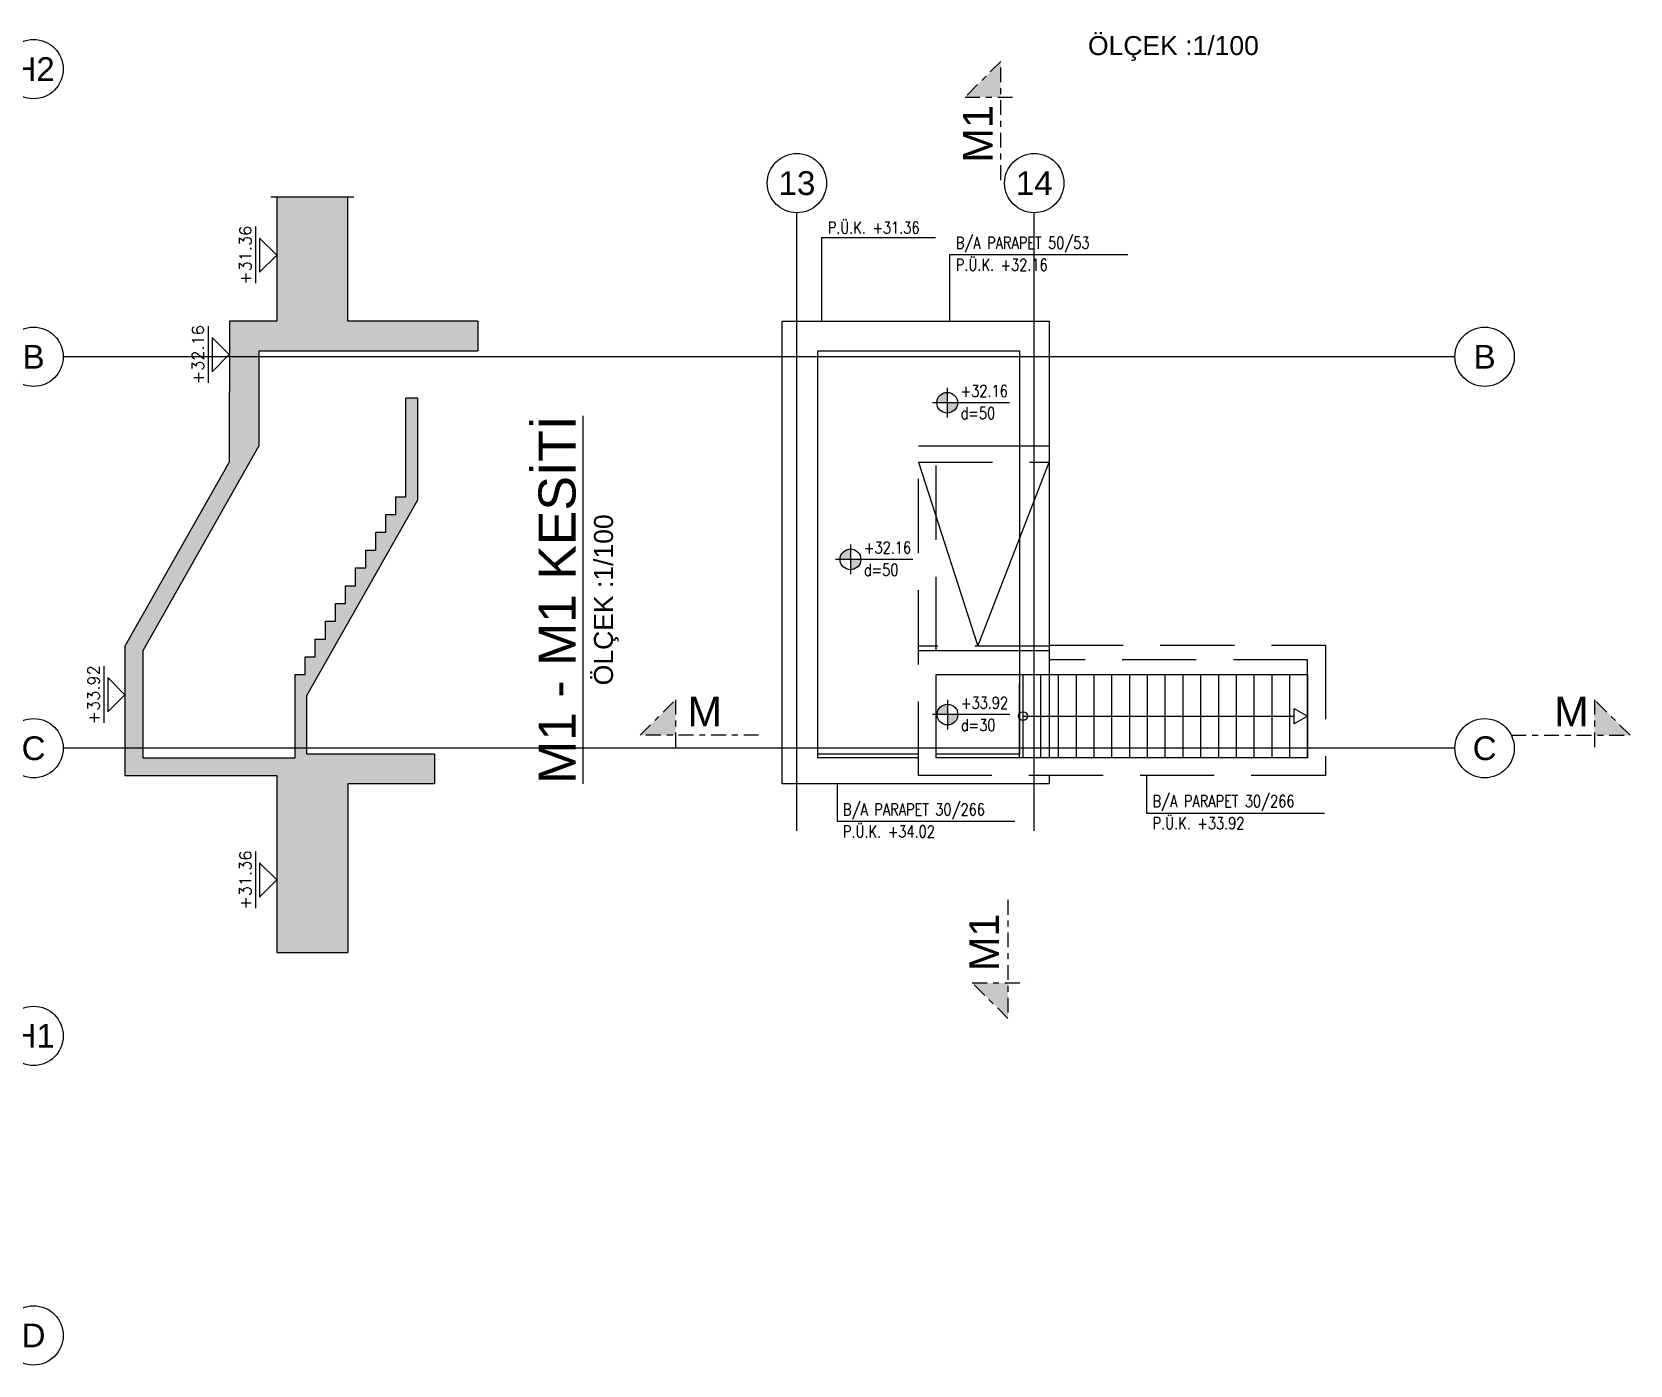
# Model space of a CAD drawing. Header units: millimetres. Extents: x 400392 to 401186, y 4543812 to 4544115.
# Drawn here: x 400860.75 to 400887.7, y 4544007.54 to 4544030.02 of the extents above; entities that cross this region are included whole.
import ezdxf
from ezdxf.enums import TextEntityAlignment as Align

# ---------------------------------------------------------------- set-up
doc = ezdxf.new("R2010")
doc.units = ezdxf.units.MM
for name, pattern in [('AKS', [3, 2.5, -0.25, 0, -0.25]), ('CENTER', [2, 1.25, -0.25, 0.25, -0.25]), ('CONTINU', [0]), ('HIDDEN', [0.375, 0.25, -0.125])]:
    doc.linetypes.add(name, pattern=pattern)
for name, color, linetype in [('aks prota', 2, 'AKS'), ('caks prota', 4, 'Continuous'), ('görünüş prota', 4, 'Continuous'), ('kesit prota', 1, 'Continuous'), ('kesit tarama prota', 252, 'Continuous'), ('kiris prota', 6, 'Continuous'), ('kot prota', 4, 'Continuous'), ('merdiven prota', 2, 'Continuous'), ('metraj prota', 2, 'Continuous'), ('not prota', 2, 'Continuous'), ('perde prota', 1, 'Continuous'), ('PRT-CST-rc_level', 6, 'Continuous'), ('PRT-CST-rc_levermark', 4, 'Continuous'), ('PRT-MI-ad_dim', 8, 'Continuous'), ('skesit prota', 7, 'Continuous'), ('st-s_level (kot)', 6, 'Continuous'), ('st-s_levelmark (kot işareti)', 4, 'Continuous'), ('t35 prota', 3, 'Continuous'), ('taks prota', 7, 'Continuous'), ('tkesit prota', 7, 'Continuous'), ('tnot prota', 4, 'Continuous'), ('tplan prota', 7, 'Continuous')]:
    doc.layers.add(name, color=color, linetype=linetype)
doc.styles.add('Arial', font='Arial.ttf')
doc.styles.add('OLCU', font='romanstw.shx')
doc.styles.add('TAKS', font='Arial Unicode.ttf')
doc.styles.add('TNOT', font='romanstw.shx', dxfattribs={"width": 0.8, "height": 250})

# ---------------------------------------------------------------- blocks, each defined once
blk = doc.blocks.new('E-E Kesiti')
at = {"layer": 'caks prota', "ltscale": 0.05}
for centre in [(401058.886, 4544003.723), (401063.736, 4544003.723), (401070.336, 4544003.723), (401075.186, 4544003.723), (401080.236, 4544003.723)]:
    blk.add_circle(centre, 0.5, dxfattribs=at)
at = {"layer": 'taks prota', "style": 'TAKS'}
for s, p in [('H2', (401058.886, 4544003.723)), ('H1', (401075.186, 4544003.723)), ('B', (401063.736, 4544003.723)), ('C', (401070.336, 4544003.723)), ('D', (401080.236, 4544003.723))]:
    blk.add_text(s, height=0.4, rotation=90, dxfattribs=at).set_placement(p, align=Align.MIDDLE_CENTER)
blk = doc.blocks.new('PLAN_KOT')
at = {"layer": 'st-s_levelmark (kot işareti)'}
h = blk.add_hatch(color=256, dxfattribs=at)
h.paths.add_polyline_path([(0, 17.5, 0.414214), (-17.5, 0), (0, 0)])
h.paths.add_polyline_path([(17.5, 0), (0, 0), (0, -17.5, 0.414214)])
for p, q in [((105, 0), (-25, 0)), ((0, 25), (0, -25))]:
    blk.add_line(p, q, dxfattribs=at)
blk.add_circle((0, 0), 17.5, dxfattribs=at)
at = {"layer": 'st-s_level (kot)', "color": 6, "style": 'OLCU', "width": 0.8}
for tag, p in [('KOT', (22.7, 9.8)), ('DÖŞEME_KALINLIĞI', (22.7, -27.6))]:
    blk.add_attdef(tag, p, '', height=20, dxfattribs=at)
blk = doc.blocks.new('*U58')
at = {"layer": 'metraj prota', "color": 4}
blk.add_lwpolyline([(-480, 0), (-457.5, 13), (-457.5, -13)], close=True, dxfattribs=at)
blk.add_lwpolyline([(0, 0), (-457.5, 0)], dxfattribs=at)
blk.add_circle((0, 0), 7.5, dxfattribs=at)
blk = doc.blocks.new('KOTK5')
at = {"layer": 'PRT-CST-rc_levermark'}
blk.add_line((217, 160), (-213, 160), dxfattribs=at)
blk.add_lwpolyline([(130, 130), (-130, 130), (0, 0)], close=True, dxfattribs=at)
at = {"layer": 'PRT-CST-rc_level', "style": 'OLCU'}
blk.add_attdef('000.00', text='', height=90, dxfattribs=at).set_placement((0, 193), align=Align.CENTER)
blk = doc.blocks.new('M-M Kesiti')
at = {"layer": 'kesit tarama prota'}
h = blk.add_hatch(color=256, dxfattribs=at)
h.dxf.hatch_style = 1
h.paths.add_polyline_path([(401537.108, 4543985.334), (401537.708, 4543985.934), (401537.708, 4543985.334)])
h = blk.add_hatch(color=256, dxfattribs=at)
h.dxf.hatch_style = 1
h.paths.add_polyline_path([(401526.697, 4543983.654), (401525.497, 4543983.654), (401525.497, 4543981.556), (401524.698, 4543981.556), (401524.696, 4543979.178), (401522.937, 4543976.076), (401522.937, 4543973.895), (401525.497, 4543973.895), (401525.497, 4543970.912), (401526.697, 4543970.912), (401526.697, 4543973.756), (401528.159, 4543973.756), (401528.159, 4543974.256), (401526.007, 4543974.256), (401526.007, 4543975.243), (401527.877, 4543978.543), (401527.877, 4543980.256), (401527.677, 4543980.256), (401527.677, 4543978.596), (401527.507, 4543978.596), (401527.507, 4543978.296), (401527.337, 4543978.296), (401527.337, 4543977.996), (401527.167, 4543977.996), (401527.167, 4543977.696), (401526.997, 4543977.696), (401526.997, 4543977.396), (401526.827, 4543977.396), (401526.827, 4543977.096), (401526.657, 4543977.096), (401526.657, 4543976.796), (401526.487, 4543976.796), (401526.487, 4543976.496), (401526.317, 4543976.496), (401526.317, 4543976.196), (401526.147, 4543976.196), (401526.147, 4543975.896), (401525.977, 4543975.896), (401525.977, 4543975.596), (401525.807, 4543975.596), (401525.807, 4543974.196), (401523.237, 4543974.196), (401523.237, 4543975.997), (401525.196, 4543979.453), (401525.197, 4543981.056), (401528.886, 4543981.056), (401528.886, 4543981.556), (401526.697, 4543981.556)])
h = blk.add_hatch(color=256, dxfattribs=at)
h.dxf.hatch_style = 1
h.paths.add_polyline_path([(401532.225, 4543975.173), (401531.625, 4543974.573), (401532.225, 4543974.573)])
h = blk.add_hatch(color=256, dxfattribs=at)
h.dxf.hatch_style = 1
h.paths.add_polyline_path([(401547.722, 4543975.173), (401548.322, 4543974.573), (401547.722, 4543974.573)])
h = blk.add_hatch(color=256, dxfattribs=at)
h.dxf.hatch_style = 1
h.paths.add_polyline_path([(401537.228, 4543970.399), (401537.828, 4543969.799), (401537.828, 4543970.399)])
at = {"layer": 'aks prota', "ltscale": 10}
for p, q in [((401534.271, 4543972.96), (401534.271, 4543983.384)), ((401538.274, 4543972.96), (401538.274, 4543983.384)), ((401545.37, 4543980.956), (401521.896, 4543980.956)), ((401545.37, 4543974.356), (401521.896, 4543974.356))]:
    blk.add_line(p, q, dxfattribs=at)
at = {"layer": 'caks prota', "ltscale": 0.05}
for centre in [(401534.271, 4543983.884), (401538.274, 4543983.884), (401545.87, 4543980.956), (401545.87, 4543974.356)]:
    blk.add_circle(centre, 0.5, dxfattribs=at)
at = {"layer": 'görünüş prota', "color": 4}
blk.add_lwpolyline([(401536.319, 4543979.178), (401537.322, 4543976.076), (401538.524, 4543979.178)], dxfattribs=at)
at = {"layer": 'kesit prota'}
blk.add_line((401527.877, 4543980.256), (401527.677, 4543980.256), dxfattribs=at)
at = {"layer": 'kesit prota', "color": 1}
for points in [[(401525.497, 4543983.654), (401525.497, 4543981.556), (401524.698, 4543981.556), (401524.696, 4543979.178), (401522.937, 4543976.076), (401522.937, 4543973.895), (401525.497, 4543973.895), (401525.497, 4543970.912)], [(401528.886, 4543981.556), (401526.697, 4543981.556), (401526.697, 4543983.654)], [(401525.197, 4543981.056), (401528.886, 4543981.056)], [(401528.159, 4543974.256), (401526.007, 4543974.256)], [(401528.159, 4543973.756), (401526.697, 4543973.756), (401526.697, 4543970.912)]]:
    blk.add_lwpolyline(points, dxfattribs=at)
at = {"layer": 'kesit prota'}
for points in [[(401525.197, 4543981.056), (401525.196, 4543979.453), (401523.237, 4543975.997), (401523.237, 4543974.196), (401525.807, 4543974.196), (401525.807, 4543975.596), (401525.977, 4543975.596), (401525.977, 4543975.896), (401526.147, 4543975.896), (401526.147, 4543976.196), (401526.317, 4543976.196), (401526.317, 4543976.496), (401526.487, 4543976.496), (401526.487, 4543976.796), (401526.657, 4543976.796), (401526.657, 4543977.096), (401526.827, 4543977.096), (401526.827, 4543977.396), (401526.997, 4543977.396), (401526.997, 4543977.696), (401527.167, 4543977.696), (401527.167, 4543977.996), (401527.337, 4543977.996), (401527.337, 4543978.296), (401527.507, 4543978.296), (401527.507, 4543978.596), (401527.677, 4543978.596), (401527.677, 4543980.256)], [(401526.007, 4543974.256), (401526.007, 4543975.243), (401527.877, 4543978.543), (401527.877, 4543980.256)]]:
    blk.add_lwpolyline(points, dxfattribs=at)
at = {"layer": 'kiris prota'}
for p, q in [((401536.319, 4543979.453), (401538.524, 4543979.453)), ((401538.524, 4543975.997), (401536.319, 4543975.997))]:
    blk.add_line(p, q, dxfattribs=at)
at = {"layer": 'kiris prota', "linetype": 'HIDDEN', "ltscale": 5}
for p, q in [((401536.319, 4543973.895), (401536.319, 4543979.453)), ((401538.524, 4543979.453), (401538.524, 4543974.196)), ((401536.319, 4543979.178), (401538.524, 4543979.178)), ((401536.619, 4543975.997), (401536.619, 4543979.178)), ((401538.024, 4543979.178), (401538.024, 4543975.997)), ((401538.524, 4543976.076), (401536.319, 4543976.076)), ((401538.024, 4543974.196), (401538.024, 4543976.096)), ((401538.524, 4543976.096), (401543.184, 4543976.096)), ((401543.184, 4543976.096), (401543.184, 4543973.896)), ((401543.184, 4543973.896), (401536.319, 4543973.895))]:
    blk.add_line(p, q, dxfattribs=at)
for points in [[(401538.524, 4543973.896), (401538.524, 4543973.756), (401534.024, 4543973.756), (401534.024, 4543981.556), (401538.524, 4543981.556), (401538.524, 4543974.196)], [(401542.882, 4543975.596), (401542.882, 4543975.846), (401538.524, 4543975.846), (401538.524, 4543975.596)]]:
    blk.add_lwpolyline(points, dxfattribs=at)
at = {"layer": 'kiris prota'}
for points in [[(401534.624, 4543974.196), (401534.624, 4543981.056), (401538.024, 4543981.056), (401538.024, 4543979.453)], [(401536.319, 4543974.196), (401534.624, 4543974.196)]]:
    blk.add_lwpolyline(points, dxfattribs=at)
blk.add_lwpolyline([(401536.617, 4543975.596), (401542.882, 4543975.596), (401542.882, 4543974.196), (401536.617, 4543974.196)], close=True, dxfattribs=at)
at = {"layer": 'merdiven prota', "linetype": 'HIDDEN', "ltscale": 10}
for p, q in [((401538.084, 4543974.194), (401538.084, 4543975.599)), ((401538.384, 4543974.195), (401538.384, 4543975.599)), ((401538.684, 4543974.195), (401538.684, 4543975.599)), ((401538.984, 4543974.195), (401538.984, 4543975.599)), ((401539.284, 4543974.196), (401539.284, 4543975.599)), ((401539.584, 4543974.194), (401539.584, 4543975.599)), ((401539.884, 4543974.194), (401539.884, 4543975.599)), ((401540.184, 4543974.197), (401540.184, 4543975.599)), ((401540.484, 4543974.194), (401540.484, 4543975.599)), ((401540.784, 4543974.194), (401540.784, 4543975.599)), ((401541.084, 4543974.198), (401541.084, 4543975.599)), ((401541.384, 4543974.198), (401541.384, 4543975.599)), ((401541.684, 4543974.194), (401541.684, 4543975.599)), ((401541.984, 4543974.199), (401541.984, 4543975.599)), ((401542.284, 4543974.199), (401542.284, 4543975.6)), ((401542.584, 4543974.198), (401542.584, 4543975.599)), ((401542.884, 4543974.199), (401542.884, 4543975.6))]:
    blk.add_line(p, q, dxfattribs=at)
for points in [[(401525.397, 4543983.654), (401526.797, 4543983.654)], [(401528.886, 4543981.556), (401528.886, 4543981.056)], [(401528.159, 4543974.256), (401528.159, 4543973.756)], [(401525.497, 4543970.912), (401526.697, 4543970.912)]]:
    blk.add_lwpolyline(points, dxfattribs=at)
at = {"layer": 'not prota', "ltscale": 0.1}
for points in [[(401534.69, 4543981.556), (401534.69, 4543982.969), (401536.608, 4543982.969)], [(401536.85, 4543981.556), (401536.85, 4543982.678), (401539.85, 4543982.678)], [(401534.948, 4543973.756), (401534.948, 4543973.123), (401537.948, 4543973.123)], [(401540.169, 4543973.896), (401540.169, 4543973.263), (401543.169, 4543973.263)]]:
    blk.add_lwpolyline(points, dxfattribs=at)
at = {"layer": 'perde prota'}
for points in [[(401538.524, 4543973.896), (401538.524, 4543973.756), (401534.024, 4543973.756), (401534.024, 4543981.556), (401538.524, 4543981.556), (401538.524, 4543974.196)], [(401536.319, 4543974.256), (401534.624, 4543974.256), (401534.624, 4543981.056), (401538.024, 4543981.056), (401538.024, 4543974.256), (401536.617, 4543974.256)]]:
    blk.add_lwpolyline(points, dxfattribs=at)
at = {"layer": 'skesit prota', "linetype": 'CENTER', "ltscale": 0.2}
for p, q in [((401537.708, 4543985.934), (401537.108, 4543985.334)), ((401537.108, 4543985.334), (401538.008, 4543985.334)), ((401531.625, 4543974.573), (401532.225, 4543975.173)), ((401532.225, 4543975.173), (401532.225, 4543974.273)), ((401547.722, 4543975.173), (401547.722, 4543974.273)), ((401548.322, 4543974.573), (401547.722, 4543975.173)), ((401537.228, 4543970.399), (401538.128, 4543970.399)), ((401537.828, 4543969.799), (401537.228, 4543970.399))]:
    blk.add_line(p, q, dxfattribs=at)
for points in [[(401537.708, 4543983.934), (401537.708, 4543985.934)], [(401533.625, 4543974.573), (401531.625, 4543974.573)], [(401546.322, 4543974.573), (401548.322, 4543974.573)], [(401537.828, 4543971.799), (401537.828, 4543969.799)]]:
    blk.add_lwpolyline(points, dxfattribs=at)
at = {"layer": 'kot prota', "linetype": 'CONTINU', "ltscale": 0.1, "xscale": 0.002222222222222222, "yscale": 0.002222222222222222, "zscale": 0.002222222222222222, "rotation": 90}
for p, values in [((401525.497, 4543982.669), {'000.00': '+31.36'}), ((401524.697, 4543980.992), {'000.00': '+32.16'}), ((401522.937, 4543975.257), {'000.00': '+33.92'}), ((401525.497, 4543972.134), {'000.00': '+31.36'})]:
    blk.add_blockref('KOTK5', p, dxfattribs=at).add_auto_attribs(values)
at = {"layer": 'PRT-MI-ad_dim', "xscale": 0.01, "yscale": 0.01, "zscale": 0.01, "rotation": 180.0000008332728}
blk.add_blockref('*U58', (401538.084, 4543974.897), dxfattribs=at)
at = {"layer": 'st-s_level (kot)', "linetype": 'CONTINU', "ltscale": 0.1, "xscale": 0.01, "yscale": 0.01, "zscale": 0.01}
for p, values in [((401536.805, 4543980.181), {'KOT': '+32.16', 'DÖŞEME_KALINLIĞI': 'd=50'}), ((401535.174, 4543977.54), {'KOT': '+32.16', 'DÖŞEME_KALINLIĞI': 'd=50'}), ((401536.81, 4543974.923), {'KOT': '+33.92', 'DÖŞEME_KALINLIĞI': 'd=30'})]:
    blk.add_blockref('PLAN_KOT', p, dxfattribs=at).add_auto_attribs(values)
at = {"layer": 't35 prota', "style": 'Arial'}
blk.add_text('ÖLÇEK :1/100', height=0.32, dxfattribs=at).set_placement((401540.621, 4543986.188), align=Align.MIDDLE)
blk.add_text('ÖLÇEK :1/100', height=0.32, rotation=90, dxfattribs=at).set_placement((401531.023, 4543976.858), align=Align.MIDDLE)
at = {"layer": 'taks prota', "style": 'TAKS'}
for s, p in [('13', (401534.271, 4543983.884)), ('14', (401538.274, 4543983.884)), ('B', (401545.87, 4543980.956)), ('C', (401545.87, 4543974.356))]:
    blk.add_text(s, height=0.4, dxfattribs=at).set_placement(p, align=Align.MIDDLE_CENTER)
at = {"layer": 'tkesit prota', "style": 'Arial'}
for p in [(401537.573, 4543984.229), (401537.678, 4543970.599)]:
    blk.add_text('M1', height=0.5, rotation=90, dxfattribs=at).set_placement(p)
for p in [(401532.425, 4543974.723), (401547.042, 4543974.723)]:
    blk.add_text('M', height=0.5, dxfattribs=at).set_placement(p)
at = {"layer": 'tnot prota', "style": 'TNOT', "width": 0.8}
for s, p in [('P.Ü.K. +31.36', (401534.79, 4543983.133)), ('B/A PARAPET 50/53', (401536.95, 4543982.878)), ('P.Ü.K. +32.16', (401536.95, 4543982.506)), ('B/A PARAPET 30/266', (401540.269, 4543973.463)), ('B/A PARAPET 30/266', (401535.048, 4543973.323)), ('P.Ü.K. +33.92', (401540.269, 4543973.091)), ('P.Ü.K. +34.02', (401535.048, 4543972.951))]:
    blk.add_text(s, height=0.2, dxfattribs=at).set_placement(p, align=Align.MIDDLE_LEFT)
at = {"layer": 'tplan prota', "style": 'Arial'}
blk.add_text('%%UM1 - M1 KESİTİ', height=0.625, rotation=90, dxfattribs=at).set_placement((401530.148, 4543976.858), align=Align.MIDDLE)

msp = doc.modelspace()

# ---------------------------------------------------------------- block references
at = {"rotation": 270}
msp.add_blockref('E-E Kesiti', (-4143142.94585, 4945088.27929), dxfattribs=at)
msp.add_blockref('M-M Kesiti', (-660.61839, 43.58755))

doc.saveas('drawing.dxf')
